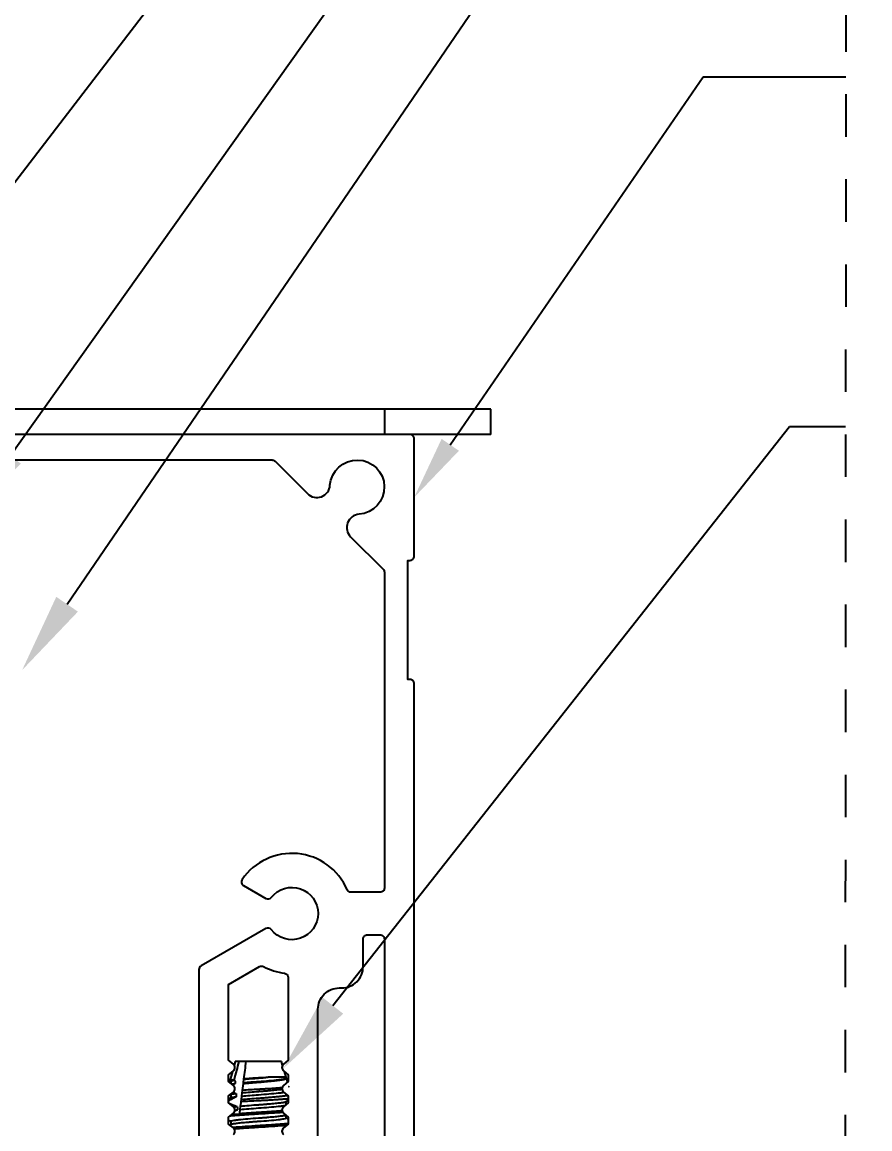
# Model space of a CAD drawing. Extents: x -5.7 to 6.1, y -1.2 to 8.2.
# Drawn here: x 0.578 to 2.571, y 1.994 to 4.596 of the extents above; entities that cross this region are included whole.
import ezdxf
from ezdxf import colors
from ezdxf.entities.mleader import LeaderData, LeaderLine
from ezdxf.math import Vec2, Vec3

# ---------------------------------------------------------------- set-up
doc = ezdxf.new("R2010")
doc.units = 0
doc.header["$LTSCALE"] = 0.5
doc.header["$MEASUREMENT"] = 0
doc.linetypes.add('PHANTOM', pattern=[0.5, 0.25, -0.05, 0.05, -0.05, 0.05, -0.05])
for name, color, linetype in [('Brackets', 181, 'CONTINUOUS'), ('FAB DWG', 221, 'CONTINUOUS'), ('Hardware', 242, 'CONTINUOUS'), ('Housing', 150, 'CONTINUOUS')]:
    doc.layers.add(name, color=color, linetype=linetype)
doc.layers.add('Construction', color=60, linetype='PHANTOM', plot=False)
doc.layers.add('CUST DWG', color=60, linetype='CONTINUOUS', lineweight=20)
doc.styles.add('LSAD_Standard', font='arial.ttf')
doc.styles.get("Standard").update_dxf_attribs({"font": 'arial.ttf'})

msp = doc.modelspace()

# ---------------------------------------------------------------- linework, layer by layer
at = {"layer": 'Brackets', "linetype": 'Continuous', "transparency": 16777216}
for p, q in [((1.68, 3.6863), (-1.4322, 3.6863)), ((1.43, 3.6863), (1.43, 3.6265)), ((1.68, 3.6265), (1.68, 3.6863)), ((1.68, 3.6265), (-1.4322, 3.6265))]:
    msp.add_line(p, q, dxfattribs=at)
at = {"layer": 'Construction', "ltscale": 0.5, "transparency": 16777216}
msp.add_line((2.5166, 7.6265), (2.512, -0.3524), dxfattribs=at)
at = {"layer": 'Hardware', "linetype": 'Continuous', "lineweight": 25, "transparency": 16777216}
for p, q in [((1.0795, 2.1521), (1.0771, 2.1435)), ((1.0878, 2.1521), (1.0795, 2.1521)), ((1.1051, 2.1521), (1.0878, 2.1521)), ((1.1885, 2.1521), (1.1051, 2.1521)), ((1.1909, 2.1435), (1.1885, 2.1521)), ((1.0728, 2.1284), (1.0666, 2.1066)), ((1.099, 2.1024), (1.1, 2.1103)), ((1.1991, 2.1148), (1.1566, 2.1148)), ((1.1991, 2.1148), (1.1952, 2.1284)), ((1.1991, 2.113), (1.1991, 2.1148)), ((1.2023, 2.1035), (1.1997, 2.1127)), ((1.0689, 2.1052), (1.0689, 2.1009)), ((1.0737, 2.0972), (1.0736, 2.0969)), ((1.0968, 2.0842), (1.0987, 2.1002)), ((1.0641, 2.0598), (1.064, 2.0595)), ((1.0689, 2.074), (1.0689, 2.0665)), ((1.0935, 2.0573), (1.0941, 2.0629)), ((1.0951, 2.0708), (1.0961, 2.0787)), ((1.1991, 2.0509), (1.1991, 2.058)), ((1.0629, 2.0551), (1.0629, 2.0551)), ((1.0897, 2.0271), (1.0901, 2.0301)), ((1.0912, 2.0391), (1.0922, 2.047)), ((1.0689, 2.0115), (1.0689, 2.004)), ((1.0897, 2.0271), (1.0713, 2.0271)), ((1.1991, 2.0193), (1.1991, 2.0251))]:
    msp.add_line(p, q, dxfattribs=at)
for start_param, end_param in [(5.267834, 5.285097), (5.338078, 5.356179), (5.412021, 5.431208)]:
    msp.add_ellipse((1.134, 2.3875), major_axis=(0, -0.5301), ratio=0.122785, start_param=start_param, end_param=end_param, dxfattribs=at)
for points in [[(1.0878, 2.1521), (1.0841, 2.1377), (1.0804, 2.1233), (1.0767, 2.1089)], [(1.1, 2.111), (1.1017, 2.1247), (1.1034, 2.1384), (1.1051, 2.1521)], [(1.0767, 2.1089), (1.0773, 2.1086), (1.078, 2.1083), (1.0787, 2.108)], [(1.1, 2.1103), (1.1, 2.1105), (1.1, 2.1107), (1.1, 2.111)], [(1.1566, 2.1148), (1.1493, 2.1142), (1.1418, 2.1137), (1.134, 2.1133)], [(1.134, 2.113), (1.1414, 2.1136), (1.1492, 2.1141), (1.1566, 2.1148)], [(1.0734, 2.0971), (1.0735, 2.0972), (1.0736, 2.0972), (1.0737, 2.0972)], [(1.0793, 2.1002), (1.0774, 2.0992), (1.0755, 2.0982), (1.0737, 2.0972)], [(1.0987, 2.1002), (1.0988, 2.1009), (1.0989, 2.1017), (1.099, 2.1024)], [(1.064, 2.0597), (1.064, 2.0597), (1.064, 2.0598), (1.0641, 2.0598)], [(1.0679, 2.0742), (1.0682, 2.074), (1.0686, 2.0738), (1.0689, 2.0736)], [(1.0941, 2.0629), (1.1063, 2.064), (1.1201, 2.065), (1.134, 2.066)], [(1.1985, 2.0576), (1.2003, 2.0587), (1.2022, 2.0598), (1.204, 2.0609)], [(1.0758, 2.0451), (1.0781, 2.0454), (1.0808, 2.0458), (1.0842, 2.0462)], [(1.085, 2.0384), (1.0828, 2.0373), (1.0805, 2.0361), (1.0782, 2.035)], [(1.1991, 2.0509), (1.1991, 2.0509), (1.1991, 2.0509), (1.1991, 2.0509)], [(1.064, 2.014), (1.0656, 2.013), (1.0673, 2.0121), (1.0689, 2.0111)], [(1.0695, 2.0044), (1.0686, 2.0038), (1.0676, 2.0033), (1.0667, 2.0027)], [(1.204, 2.0168), (1.2024, 2.0177), (1.2007, 2.0187), (1.1991, 2.0196)]]:
    msp.add_open_spline(points, degree=3, dxfattribs=at)
for points, knots in [([(1.0767, 2.1089), (1.0758, 2.1088), (1.074, 2.1086), (1.0718, 2.1082), (1.07, 2.1079), (1.0685, 2.1076), (1.0674, 2.1072), (1.0667, 2.1068), (1.0665, 2.1064), (1.0667, 2.1061), (1.0671, 2.106), (1.0672, 2.1059)], [0, 0, 0, 0, 0.112244, 0.224489, 0.339488, 0.454487, 0.576018, 0.697549, 0.822591, 0.947633, 1, 1, 1, 1]), ([(1.134, 2.1133), (1.128, 2.1129), (1.1222, 2.1126), (1.1107, 2.1118), (1.1052, 2.1114), (1.1, 2.111)], [0, 0, 0, 0, 0.5, 0.5, 1, 1, 1, 1]), ([(1.1, 2.1103), (1.1052, 2.1108), (1.1108, 2.1113), (1.1224, 2.1122), (1.1283, 2.1126), (1.134, 2.113)], [0, 0, 0, 0, 0.5, 0.5, 1, 1, 1, 1]), ([(1.134, 2.1034), (1.1358, 2.1035), (1.1395, 2.1038), (1.1449, 2.1043), (1.1503, 2.1047), (1.1557, 2.1052), (1.1609, 2.1058), (1.1659, 2.1063), (1.1708, 2.1068), (1.1754, 2.1073), (1.1796, 2.1079), (1.1835, 2.1084), (1.1871, 2.1089), (1.1903, 2.1094), (1.193, 2.1098), (1.1953, 2.1103), (1.1971, 2.1108), (1.1985, 2.1113), (1.1994, 2.1118), (1.1997, 2.1124), (1.1997, 2.1129), (1.1993, 2.1132), (1.1991, 2.1134)], [0, 0, 0, 0, 0.048648, 0.0972962, 0.1472754, 0.1972547, 0.2473158, 0.2973769, 0.3488876, 0.4003983, 0.4505383, 0.5006782, 0.5522771, 0.6038759, 0.6539802, 0.7040826, 0.7557158, 0.807349, 0.8562902, 0.9052315, 0.9556005, 1, 1, 1, 1]), ([(1.134, 2.1052), (1.1421, 2.1058), (1.1507, 2.1064), (1.1668, 2.1078), (1.1742, 2.1085), (1.1832, 2.1095), (1.1859, 2.1098), (1.1905, 2.1104), (1.1924, 2.1107), (1.1973, 2.1116), (1.1991, 2.1123), (1.1991, 2.113)], [0, 0, 0, 0, 0.25, 0.25, 0.5, 0.5, 0.625, 0.625, 0.75, 0.75, 1, 1, 1, 1]), ([(1.0672, 2.1059), (1.0675, 2.1057), (1.0681, 2.1054), (1.0687, 2.105), (1.0689, 2.1049)], [0, 0, 0, 0, 0.568127, 1, 1, 1, 1]), ([(1.0689, 2.1052), (1.0689, 2.1057), (1.0698, 2.1062), (1.0732, 2.1071), (1.0756, 2.1076), (1.0787, 2.108)], [0, 0, 0, 0, 0.5, 0.5, 1, 1, 1, 1]), ([(1.0714, 2.0988), (1.0715, 2.0989), (1.0725, 2.0991), (1.0747, 2.0996), (1.0778, 2.1), (1.0793, 2.1002)], [0.3191549, 0.3191549, 0.3191549, 0.3191549, 0.3566126, 0.6825629, 1, 1, 1, 1]), ([(1.0961, 2.0787), (1.0962, 2.0798), (1.0964, 2.0809), (1.0965, 2.082), (1.0966, 2.0827), (1.0967, 2.0834), (1.0968, 2.0842)], [0, 0, 0, 0, 0.0001874354, 0.0001874354, 0.0001874354, 0.0003074882, 0.0003074882, 0.0003074882, 0.0003074882]), ([(1.134, 2.0864), (1.1275, 2.0861), (1.121, 2.0857), (1.1084, 2.0849), (1.1024, 2.0846), (1.0968, 2.0842)], [0, 0, 0, 0, 0.5, 0.5, 1, 1, 1, 1]), ([(1.0987, 2.1002), (1.1041, 2.1007), (1.1098, 2.1013), (1.1216, 2.1023), (1.1278, 2.1029), (1.134, 2.1034)], [0, 0, 0, 0, 0.5, 0.5, 1, 1, 1, 1]), ([(1.099, 2.1024), (1.1043, 2.1029), (1.1101, 2.1034), (1.122, 2.1044), (1.1281, 2.1048), (1.134, 2.1052)], [0, 0, 0, 0, 0.5, 0.5, 1, 1, 1, 1]), ([(1.1895, 2.0902), (1.1887, 2.0901), (1.1865, 2.0899), (1.1827, 2.0896), (1.1781, 2.0893), (1.1732, 2.0889), (1.168, 2.0885), (1.1626, 2.0881), (1.1568, 2.0878), (1.1502, 2.0873), (1.1425, 2.0869), (1.1369, 2.0866), (1.134, 2.0864)], [0.4362175, 0.4362175, 0.4362175, 0.4362175, 0.4726258, 0.5252936, 0.5794574, 0.6336212, 0.686859, 0.7400967, 0.7948807, 0.8496647, 0.9243125, 1, 1, 1, 1]), ([(1.134, 2.0818), (1.1368, 2.082), (1.1423, 2.0824), (1.1507, 2.083), (1.1588, 2.0837), (1.1666, 2.0844), (1.1739, 2.0851), (1.1803, 2.0858), (1.1855, 2.0864), (1.1883, 2.0867), (1.1894, 2.0869)], [0, 0, 0, 0, 0.0884382, 0.1792117, 0.2716125, 0.3648493, 0.4580862, 0.550487, 0.6412605, 0.7087591, 0.7087591, 0.7087591, 0.7087591]), ([(1.2052, 2.0931), (1.2052, 2.093), (1.2052, 2.0928), (1.2049, 2.0926), (1.2047, 2.0925)], [0, 0, 0, 0, 0.0476994, 0.08518842, 0.08518842, 0.08518842, 0.08518842]), ([(1.0695, 2.0669), (1.0682, 2.0661), (1.0664, 2.065), (1.0645, 2.064), (1.064, 2.0637)], [0, 0, 0, 0, 0.2434195, 0.3393253, 0.3393253, 0.3393253, 0.3393253]), ([(1.0819, 2.0693), (1.0787, 2.0676), (1.0755, 2.0659), (1.0723, 2.0642), (1.0706, 2.0633), (1.069, 2.0624), (1.0674, 2.0616), (1.0663, 2.061), (1.0652, 2.0604), (1.0641, 2.0598)], [0, 0, 0, 0, 0.0002790799, 0.0002790799, 0.0002790799, 0.0004186284, 0.0004186284, 0.0004186284, 0.0005157573, 0.0005157573, 0.0005157573, 0.0005157573]), ([(1.0689, 2.074), (1.0689, 2.0745), (1.0701, 2.0751), (1.0733, 2.0759), (1.0746, 2.0761), (1.0776, 2.0766), (1.0793, 2.0768), (1.0812, 2.0771)], [0, 0, 0, 0, 0.5, 0.5, 0.75, 0.75, 1, 1, 1, 1]), ([(1.0695, 2.0669), (1.07, 2.0671), (1.0709, 2.0675), (1.0737, 2.0682), (1.0773, 2.0687), (1.0804, 2.0691), (1.0819, 2.0693)], [0, 0, 0, 0, 0.2512786, 0.5053271, 0.7529688, 1, 1, 1, 1]), ([(1.0746, 2.0799), (1.0746, 2.0798), (1.0746, 2.0798), (1.0747, 2.0798), (1.0769, 2.0789), (1.079, 2.0779), (1.0812, 2.0771)], [0.0001776785, 0.0001776785, 0.0001776785, 0.0001776785, 0.0001810115, 0.0001810115, 0.0001810115, 0.000362095, 0.000362095, 0.000362095, 0.000362095]), ([(1.0922, 2.047), (1.0924, 2.0487), (1.0926, 2.0505), (1.0928, 2.0523), (1.093, 2.0532), (1.0931, 2.0541), (1.0932, 2.055), (1.0933, 2.0558), (1.0934, 2.0566), (1.0935, 2.0573)], [0, 0, 0, 0, 0.0003045363, 0.0003045363, 0.0003045363, 0.0004568481, 0.0004568481, 0.0004568481, 0.000587397, 0.000587397, 0.000587397, 0.000587397]), ([(1.134, 2.0596), (1.1269, 2.0592), (1.1199, 2.0589), (1.1063, 2.0581), (1.0996, 2.0577), (1.0935, 2.0573)], [0, 0, 0, 0, 0.5, 0.5, 1, 1, 1, 1]), ([(1.0941, 2.0629), (1.0942, 2.0633), (1.0942, 2.0637), (1.0943, 2.0641), (1.0944, 2.0649), (1.0945, 2.0656), (1.0946, 2.0664), (1.0948, 2.0679), (1.0949, 2.0694), (1.0951, 2.0708)], [0.0000695081, 0.0000695081, 0.0000695081, 0.0000695081, 0.0001386637, 0.0001386637, 0.0001386637, 0.0002773283, 0.0002773283, 0.0002773283, 0.0005446923, 0.0005446923, 0.0005446923, 0.0005446923]), ([(1.0951, 2.0708), (1.1008, 2.0713), (1.1072, 2.0719), (1.1205, 2.073), (1.1274, 2.0735), (1.134, 2.074)], [0, 0, 0, 0, 0.5, 0.5, 1, 1, 1, 1]), ([(1.0961, 2.0787), (1.1017, 2.0792), (1.1079, 2.0798), (1.1209, 2.0808), (1.1276, 2.0813), (1.134, 2.0818)], [0, 0, 0, 0, 0.5, 0.5, 1, 1, 1, 1]), ([(1.134, 2.074), (1.1421, 2.0745), (1.1507, 2.0752), (1.1668, 2.0766), (1.1742, 2.0773), (1.1832, 2.0783), (1.1859, 2.0786), (1.1903, 2.0792), (1.1921, 2.0794), (1.1936, 2.0797)], [0, 0, 0, 0, 0.25, 0.25, 0.5, 0.5, 0.625, 0.625, 0.7398258, 0.7398258, 0.7398258, 0.7398258]), ([(1.134, 2.066), (1.1376, 2.0662), (1.1431, 2.0666), (1.1504, 2.0672), (1.156, 2.0676), (1.1619, 2.0681), (1.1678, 2.0686), (1.1736, 2.0692), (1.1791, 2.0697), (1.1842, 2.0702), (1.1889, 2.0707), (1.1933, 2.0712), (1.1973, 2.0717), (1.2002, 2.0721), (1.2018, 2.0724), (1.2023, 2.0724)], [0, 0, 0, 0, 0.0834251, 0.1260067, 0.1685884, 0.2182514, 0.2679144, 0.3190165, 0.3701187, 0.4198424, 0.4695662, 0.5207354, 0.5719047, 0.6216119, 0.6487071, 0.6487071, 0.6487071, 0.6487071]), ([(1.204, 2.0642), (1.2033, 2.0641), (1.2016, 2.0639), (1.1984, 2.0636), (1.1943, 2.0633), (1.1898, 2.0629), (1.1849, 2.0626), (1.1796, 2.0622), (1.174, 2.0618), (1.168, 2.0614), (1.1618, 2.061), (1.1541, 2.0606), (1.1448, 2.0601), (1.1376, 2.0597), (1.134, 2.0596)], [0.310841, 0.310841, 0.310841, 0.310841, 0.3447317, 0.3986166, 0.4512196, 0.5038226, 0.5579182, 0.6120137, 0.6652134, 0.718413, 0.7731576, 0.8279021, 0.9131695, 1, 1, 1, 1]), ([(1.134, 2.0505), (1.1368, 2.0507), (1.1423, 2.0511), (1.1507, 2.0518), (1.1588, 2.0524), (1.1666, 2.0531), (1.1739, 2.0538), (1.1803, 2.0545), (1.1859, 2.0552), (1.1905, 2.0557), (1.1942, 2.0563), (1.197, 2.057), (1.198, 2.0574), (1.1985, 2.0576)], [0, 0, 0, 0, 0.088435, 0.179206, 0.271603, 0.364837, 0.458071, 0.550469, 0.641239, 0.729674, 0.818109, 0.90888, 1, 1, 1, 1]), ([(1.0651, 2.0541), (1.0661, 2.0536), (1.0671, 2.0532), (1.0682, 2.0527), (1.0699, 2.052), (1.0717, 2.0512), (1.0735, 2.0504), (1.077, 2.0489), (1.0806, 2.0475), (1.0842, 2.0462)], [0.0000617261, 0.0000617261, 0.0000617261, 0.0000617261, 0.0001468909, 0.0001468909, 0.0001468909, 0.000293784, 0.000293784, 0.000293784, 0.000587968, 0.000587968, 0.000587968, 0.000587968]), ([(1.0787, 2.0377), (1.0789, 2.0377), (1.0809, 2.0379), (1.0831, 2.0382), (1.085, 2.0384)], [0.7201844, 0.7201844, 0.7201844, 0.7201844, 0.7561037, 1, 1, 1, 1]), ([(1.0901, 2.0301), (1.0902, 2.0309), (1.0903, 2.0317), (1.0904, 2.0325), (1.0905, 2.0336), (1.0907, 2.0348), (1.0908, 2.0359), (1.091, 2.037), (1.0911, 2.0381), (1.0912, 2.0391)], [0, 0, 0, 0, 0.0001386643, 0.0001386643, 0.0001386643, 0.0003506124, 0.0003506124, 0.0003506124, 0.0005626753, 0.0005626753, 0.0005626753, 0.0005626753]), ([(1.0901, 2.0301), (1.0968, 2.0306), (1.1041, 2.0311), (1.119, 2.0321), (1.1266, 2.0326), (1.134, 2.033)], [0, 0, 0, 0, 0.5, 0.5, 1, 1, 1, 1]), ([(1.0912, 2.0391), (1.0971, 2.0397), (1.1041, 2.0404), (1.1189, 2.0416), (1.1266, 2.0422), (1.134, 2.0427)], [0, 0, 0, 0, 0.5, 0.5, 1, 1, 1, 1]), ([(1.0922, 2.047), (1.0981, 2.0476), (1.1049, 2.0483), (1.1193, 2.0495), (1.1268, 2.05), (1.134, 2.0505)], [0, 0, 0, 0, 0.5, 0.5, 1, 1, 1, 1]), ([(1.134, 2.0427), (1.1421, 2.0433), (1.1507, 2.0439), (1.1668, 2.0453), (1.1742, 2.046), (1.1832, 2.047), (1.1859, 2.0473), (1.1905, 2.0479), (1.1924, 2.0482), (1.1953, 2.0488), (1.1964, 2.049), (1.1972, 2.0493)], [0, 0, 0, 0, 0.25, 0.25, 0.5, 0.5, 0.625, 0.625, 0.75, 0.75, 0.8498035, 0.8498035, 0.8498035, 0.8498035]), ([(1.134, 2.033), (1.1375, 2.0332), (1.1445, 2.0335), (1.155, 2.0342), (1.1653, 2.0349), (1.1751, 2.0356), (1.1831, 2.0362), (1.1877, 2.0365), (1.1894, 2.0367)], [0, 0, 0, 0, 0.0755779, 0.1531431, 0.2320928, 0.3117535, 0.3914142, 0.441521, 0.441521, 0.441521, 0.441521]), ([(1.134, 2.0291), (1.1443, 2.0296), (1.155, 2.0303), (1.1746, 2.0316), (1.1834, 2.0323), (1.1907, 2.0329)], [0, 0, 0, 0, 0.25, 0.25, 0.483276, 0.483276, 0.483276, 0.483276]), ([(1.068, 2.0244), (1.0683, 2.0244), (1.0706, 2.0246), (1.0756, 2.0251), (1.0838, 2.0258), (1.0929, 2.0264), (1.1027, 2.0271), (1.113, 2.0278), (1.1235, 2.0285), (1.1305, 2.0289), (1.134, 2.0291)], [0.443136, 0.443136, 0.443136, 0.443136, 0.4520709, 0.5296362, 0.6085858, 0.6882465, 0.7679072, 0.8468569, 0.9244221, 1, 1, 1, 1]), ([(1.0689, 2.0115), (1.0689, 2.0122), (1.0707, 2.0129), (1.0756, 2.0138), (1.0775, 2.0141), (1.0821, 2.0147), (1.0848, 2.015), (1.0938, 2.016), (1.1012, 2.0167), (1.1173, 2.0181), (1.1259, 2.0187), (1.134, 2.0193)], [0, 0, 0, 0, 0.25, 0.25, 0.375, 0.375, 0.5, 0.5, 0.75, 0.75, 1, 1, 1, 1]), ([(1.0695, 2.0044), (1.07, 2.0046), (1.071, 2.005), (1.0738, 2.0057), (1.0775, 2.0063), (1.0821, 2.0069), (1.0877, 2.0075), (1.0941, 2.0082), (1.1014, 2.0089), (1.1092, 2.0096), (1.1173, 2.0102), (1.1257, 2.0109), (1.1312, 2.0113), (1.134, 2.0115)], [0, 0, 0, 0, 0.091126, 0.181896, 0.270331, 0.358765, 0.449535, 0.541932, 0.635165, 0.728398, 0.820796, 0.911565, 1, 1, 1, 1]), ([(1.134, 2.0193), (1.1368, 2.0195), (1.1423, 2.0199), (1.1507, 2.0205), (1.1588, 2.0212), (1.1666, 2.0219), (1.1739, 2.0226), (1.1803, 2.0233), (1.1859, 2.0239), (1.1905, 2.0245), (1.1942, 2.0251), (1.1966, 2.0256), (1.1976, 2.026), (1.1979, 2.0261)], [0, 0, 0, 0, 0.0884346, 0.1792045, 0.2716016, 0.3648347, 0.4580677, 0.5504648, 0.6412347, 0.7296693, 0.8181039, 0.9088738, 0.9638179, 0.9638179, 0.9638179, 0.9638179]), ([(1.134, 2.0115), (1.1421, 2.012), (1.1507, 2.0127), (1.1668, 2.0141), (1.1742, 2.0148), (1.1832, 2.0158), (1.1859, 2.0161), (1.1905, 2.0167), (1.1924, 2.017), (1.1973, 2.0179), (1.1991, 2.0186), (1.1991, 2.0193)], [0, 0, 0, 0, 0.25, 0.25, 0.5, 0.5, 0.625, 0.625, 0.75, 0.75, 1, 1, 1, 1]), ([(1.134, 2.0017), (1.1375, 2.0019), (1.1445, 2.0023), (1.155, 2.0029), (1.1653, 2.0036), (1.1751, 2.0043), (1.1842, 2.005), (1.1924, 2.0057), (1.1989, 2.0063), (1.2025, 2.0066), (1.204, 2.0068)], [0, 0, 0, 0, 0.0755779, 0.1531431, 0.2320928, 0.3117535, 0.3914142, 0.4703638, 0.5479291, 0.6090833, 0.6090833, 0.6090833, 0.6090833]), ([(1.073, 1.9975), (1.0739, 1.9976), (1.0748, 1.9977), (1.0833, 1.9984), (1.0927, 1.9991), (1.113, 2.0005), (1.1238, 2.0011), (1.134, 2.0017)], [0.4683788, 0.4683788, 0.4683788, 0.4683788, 0.5, 0.5, 0.75, 0.75, 1, 1, 1, 1]), ([(1.0768, 1.9939), (1.079, 1.9941), (1.0842, 1.9945), (1.0929, 1.9952), (1.1027, 1.9959), (1.113, 1.9966), (1.1235, 1.9972), (1.1305, 1.9976), (1.134, 1.9978)], [0.5399853, 0.5399853, 0.5399853, 0.5399853, 0.6085858, 0.6882465, 0.7679072, 0.8468569, 0.9244221, 1, 1, 1, 1]), ([(1.134, 1.9978), (1.1443, 1.9984), (1.155, 1.999), (1.1753, 2.0004), (1.1847, 2.0011), (1.1956, 2.0021), (1.1985, 2.0023), (1.2011, 2.0026)], [0, 0, 0, 0, 0.25, 0.25, 0.5, 0.5, 0.6088032, 0.6088032, 0.6088032, 0.6088032])]:
    msp.add_open_spline(points, degree=3, knots=knots, dxfattribs=at)
at = {"layer": 'Housing', "linetype": 'Continuous', "lineweight": 25, "transparency": 16777216}
for points in [[(1.5, 0.586), (1.5, 3.0405, 0.414214), (1.49, 3.0505), (1.485, 3.0505), (1.485, 3.3305), (1.49, 3.3305, 0.414214), (1.5, 3.3405), (1.5, 3.6165, 0.414214), (1.49, 3.6265), (0.1603, 3.6265, 0.414214)], [(0.5097, 3.5665), (1.166, 3.5665, -0.198912), (1.173, 3.5636), (1.2493, 3.4873, 0.642942), (1.3022, 3.507, -2.192002), (1.3705, 3.4387, 0.642942), (1.3508, 3.3858), (1.4272, 3.3094, -0.198912), (1.4301, 3.3024), (1.4301, 2.56, -0.414214), (1.4201, 2.55), (1.3516, 2.55, -0.299392), (1.3424, 2.556, 0.590856), (1.0957, 2.5799, 0.436688), (1.0989, 2.5656), (1.1512, 2.5354, 0.373687), (1.1641, 2.5379, -2.900941), (1.1641, 2.4621, 0.373687), (1.1512, 2.4646), (0.999, 2.3767, 0.267949), (0.994, 2.3681), (0.994, 1.948, 0.414214)], [(1.274, 1.948), (1.274, 2.275, -0.414214), (1.324, 2.325), (1.33, 2.325, 0.414214), (1.38, 2.375), (1.38, 2.44, -0.414214), (1.39, 2.45), (1.4201, 2.45, -0.414214), (1.4301, 2.44), (1.4301, 1.1738, -0.414214)], [(1.0751, 1.9803, 0.466307), (1.0751, 1.9957), (1.064, 2.005), (1.064, 2.021), (1.0751, 2.0303, 0.466308), (1.0751, 2.0457), (1.064, 2.055), (1.064, 2.071), (1.0751, 2.0803, 0.466308), (1.0751, 2.0957), (1.064, 2.105), (1.064, 2.121), (1.0751, 2.1303, 0.466307), (1.0751, 2.1457), (1.064, 2.155), (1.064, 2.3334), (1.1361, 2.3751, -0.259204), (1.1458, 2.3752, 0.09238), (1.1952, 2.3596, -0.378796), (1.204, 2.3496), (1.204, 2.155), (1.1929, 2.1457, 0.466308), (1.1929, 2.1303), (1.204, 2.121), (1.204, 2.105), (1.1929, 2.0957, 0.466308), (1.1929, 2.0803), (1.204, 2.071), (1.204, 2.055), (1.1929, 2.0457, 0.466308), (1.1929, 2.0303), (1.204, 2.021), (1.204, 2.005), (1.1929, 1.9957, 0.466308), (1.1929, 1.9803)]]:
    msp.add_lwpolyline(points, format="xyb", dxfattribs=at)

# ---------------------------------------------------------------- leaders
at = {"layer": 'CUST DWG', "ltscale": 0.5, "transparency": 16777216}
ml = msp.add_multileader_mtext('Standard', dxfattribs=at)
ml.set_content('DRIVER', color=256, style='LSAD_Standard')
ml.set_leader_properties()
ml.build(insert=Vec2(0, 0))
ml.multileader.update_dxf_attribs({"text_left_attachment_type": 2, "dogleg_length": 0.6507, "arrow_head_size": 0.1875})
ctx = ml.context
ctx.base_point, ctx.char_height, ctx.arrow_head_size, ctx.landing_gap_size, ctx.plane_origin = Vec3(2.515, 4.7732), 0.1875, 0.1875, 0.09, Vec3(0.5424, 2.9263)
ctx.left_attachment = 2
notes = []
notes.append((ctx, [(0, (1, 1, 0), (1.7396, 4.7732), (1, 0), 0.7754, [(0, [(0.5785, 3.0724)], 0, [])])]))
ctx.mtext.insert, ctx.mtext.width, ctx.mtext.defined_height, ctx.mtext.flow_direction = Vec3(2.605, 4.867), 2.307685, 0.426, 5
at = {"layer": 'CUST DWG', "transparency": 16777216}
ml = msp.add_multileader_mtext('Standard', dxfattribs=at)
ml.set_content('HOUSING', color=256)
ml.set_leader_properties()
ml.build(insert=Vec2(0, 0))
ml.multileader.update_dxf_attribs({"text_right_attachment_type": 6, "dogleg_length": 0.36, "arrow_head_size": 0.15})
ctx = ml.context
ctx.base_point, ctx.char_height, ctx.arrow_head_size, ctx.landing_gap_size, ctx.plane_origin = Vec3(2.5148, 4.4672), 0.188, 0.15, 0.09, Vec3(0.7424, 2.732)
ctx.right_attachment = 6
notes.append((ctx, [(0, (1, 1, 0), (2.1794, 4.4672), (1, 0), 0.3354, [(0, [(1.5, 3.4785)], 0, [])])]))
ctx.mtext.insert, ctx.mtext.width, ctx.mtext.defined_height, ctx.mtext.flow_direction = Vec3(2.6048, 4.5628), 2.722253, 0.426, 5
at = {"layer": 'FAB DWG', "ltscale": 0.5, "transparency": 16777216}
ml = msp.add_multileader_mtext('Standard', dxfattribs=at)
ml.set_content('BRACKET MOUNTING\\P(HW02550 & HW01020)', color=256, style='LSAD_Standard')
ml.set_leader_properties()
ml.build(insert=Vec2(0, 0))
ml.multileader.update_dxf_attribs({"text_left_attachment_type": 2, "dogleg_length": 2.2022, "arrow_head_size": 0.1875})
ctx = ml.context
ctx.base_point, ctx.char_height, ctx.arrow_head_size, ctx.landing_gap_size, ctx.plane_origin = Vec3(2.5157, 5.9221), 0.1875, 0.1875, 0.09, Vec3(1.5429, 4.8494)
ctx.left_attachment = 2
notes.append((ctx, [(1, (1, 1, 0), (1.8668, 5.9221), (1, 0), 0.6488, [(0, [(0.2526, 3.8174)], 0, [])])]))
ctx.mtext.insert, ctx.mtext.width, ctx.mtext.defined_height, ctx.mtext.flow_direction = Vec3(2.6057, 6.2029), 3.515345, 0.426, 5
ml = msp.add_multileader_mtext('Standard', dxfattribs=at)
ml.set_content("\\A1;#8-32 X {\\H0.7x;\\S1/4;}'' SCREW\\P(HW00814)", color=256, style='LSAD_Standard')
ml.set_leader_properties()
ml.build(insert=Vec2(0, 0))
ml.multileader.update_dxf_attribs({"text_left_attachment_type": 2, "dogleg_length": 0.6507, "arrow_head_size": 0.1875})
ctx = ml.context
ctx.base_point, ctx.char_height, ctx.arrow_head_size, ctx.landing_gap_size, ctx.plane_origin = Vec3(2.5153, 5.2886), 0.1875, 0.1875, 0.09, Vec3(0.9463, 2.5315)
ctx.left_attachment = 2
notes.append((ctx, [(1, (1, 1, 0), (1.7674, 5.2886), (1, 0), 0.7479, [(0, [(0.4417, 3.4232)], 0, [])])]))
ctx.mtext.insert, ctx.mtext.width, ctx.mtext.defined_height, ctx.mtext.flow_direction = Vec3(2.6053, 5.5961), 2.307685, 0.426, 5
ml = msp.add_multileader_mtext('Standard', dxfattribs=at)
ml.set_content('REFLECTOR SCREWS\\P(HW00814)', color=256, style='LSAD_Standard')
ml.set_leader_properties()
ml.build(insert=Vec2(0, 0))
ml.multileader.update_dxf_attribs({"text_left_attachment_type": 2, "dogleg_length": 0.7497, "arrow_head_size": 0.1875})
ctx = ml.context
ctx.base_point, ctx.char_height, ctx.arrow_head_size, ctx.landing_gap_size, ctx.plane_origin = Vec3(2.5143, 3.6449), 0.1875, 0.1875, 0.09, Vec3(0.9055, 2.3523)
ctx.left_attachment = 2
notes.append((ctx, [(1, (1, 1, 0), (2.3826, 3.6449), (1, 0), 0.1317, [(0, [(1.193, 2.1362)], 0, [])])]))
ctx.mtext.insert, ctx.mtext.width, ctx.mtext.defined_height, ctx.mtext.flow_direction = Vec3(2.6043, 3.9257), 3.006628, 0.426, 5
for ctx, leaders in notes:
    for number, flags, end, landing, length, lines in leaders:
        leader = LeaderData()
        leader.index, (leader.has_last_leader_line, leader.has_dogleg_vector, leader.attachment_direction) = number, flags
        leader.last_leader_point, leader.dogleg_vector, leader.dogleg_length = Vec3(end), Vec3(landing), length
        for number, points, colour, breaks in lines:
            line = LeaderLine()
            line.index, line.vertices, line.color, line.breaks = number, Vec3.list(points), colors.encode_raw_color(colour), breaks
            leader.lines.append(line)
        ctx.leaders.append(leader)

doc.saveas('drawing.dxf')
